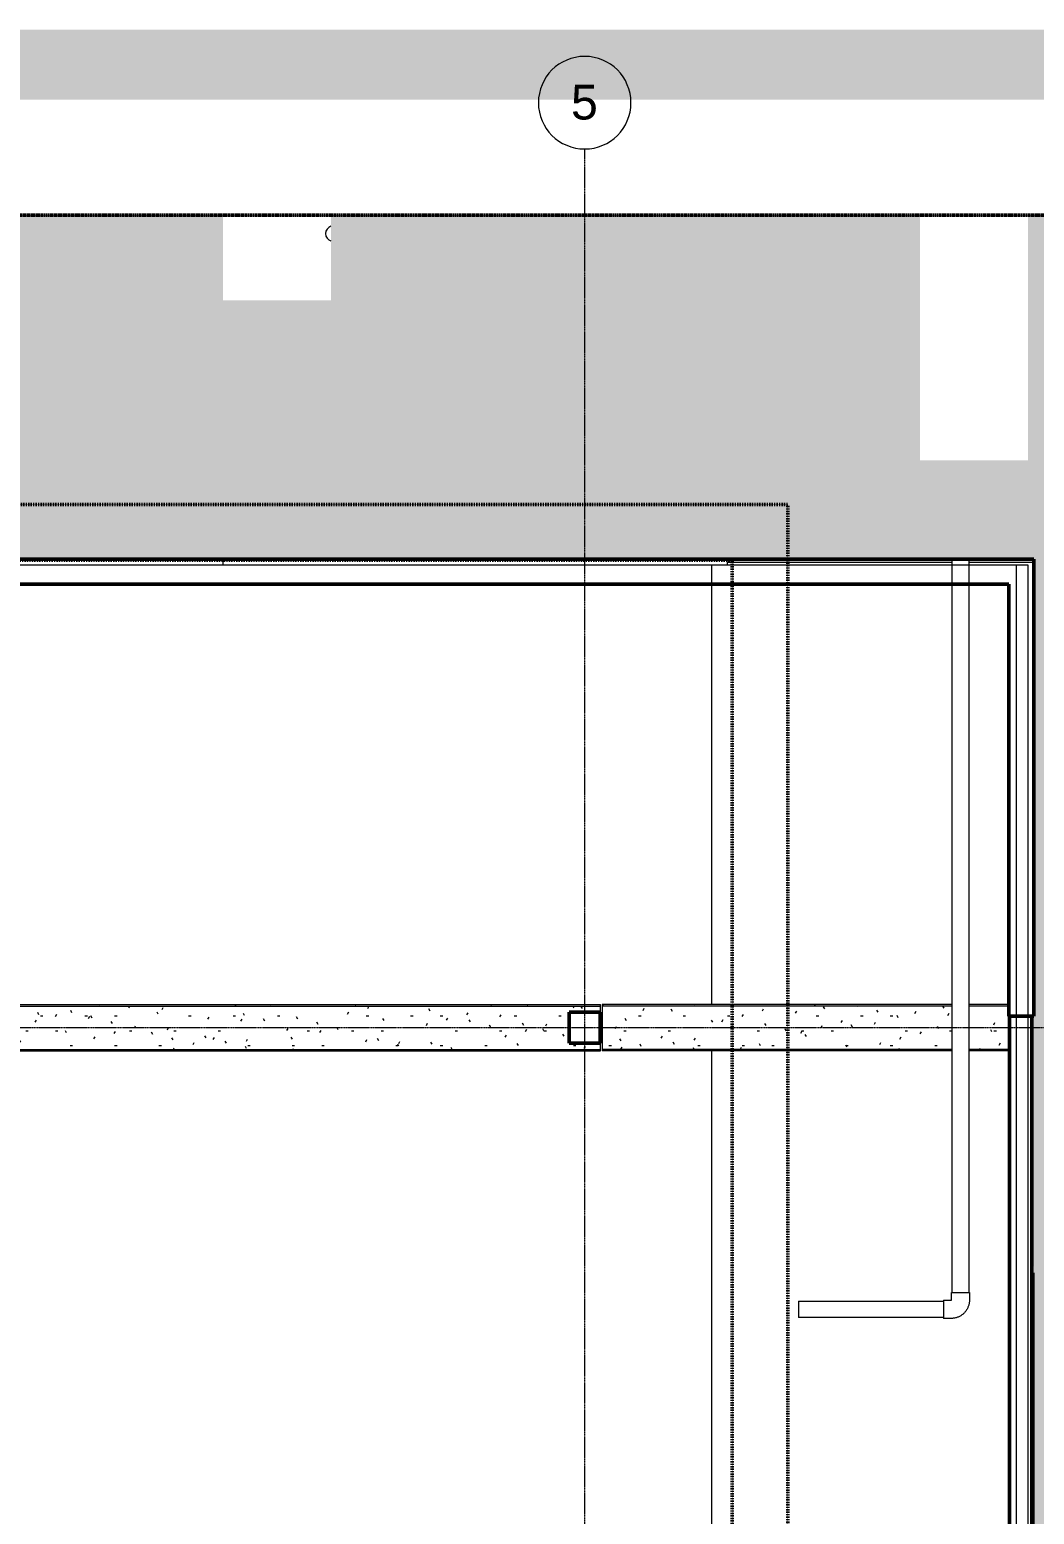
# Model space of a CAD drawing. Header units: inches. Extents: x -4235 to -464, y 9706 to 12365.
# Drawn here: x -2461 to -1940, y 11595 to 12365 of the extents above; entities that cross this region are included whole.
import ezdxf

# ---------------------------------------------------------------- set-up
doc = ezdxf.new("R2010")
doc.units = ezdxf.units.IN
doc.header["$MEASUREMENT"] = 0
for name, pattern in [('Dash 1_16_', [0.125, 0.0625, -0.0625]), ('Double Dash 3_8_', [1, 0.375, -0.125, 0.125, -0.125, 0.125, -0.125]), ('Grid Line 1_2_', [0.875, 0.5, -0.125, 0.125, -0.125])]:
    doc.linetypes.add(name, pattern=pattern)
for name, color, linetype, lineweight in [('0-1', 7, 'Continuous', 5), ('0-3', 7, 'Continuous', 9), ('A-FLOR-5', 192, 'Continuous', 9), ('A-WALL', 113, 'Continuous', 13), ('A-WALL-6', 113, 'Continuous', 9), ('C-PROP-LINE', 91, 'Double Dash 3_8_', 50), ('C-PROP-LINE-1', 91, 'Dash 1_16_', 50), ('C-TOPO-1', 9, 'Continuous', 9), ('E-LITE-EQPM', 33, 'Continuous', 9), ('P-PIPE-1', 7, 'Continuous', 9), ('P-PIPE-2', 254, 'Continuous', 9), ('S-BEAM', 12, 'Continuous', 9), ('S-BEAM-1', 9, 'Continuous', 9), ('S-COLS', 52, 'Continuous', 9), ('S-COLS-1', 52, 'Continuous', 50), ('S-FNDN-5', 32, 'Continuous', 50), ('S-FNDN-6', 32, 'Continuous', 9), ('S-GRID-1', 1, 'Grid Line 1_2_', 9), ('S-GRID-IDEN', 1, 'Continuous', 9)]:
    doc.layers.add(name, color=color, linetype=linetype, lineweight=lineweight)
doc.styles.add('Arial', font='arial.ttf', dxfattribs={"height": 18})
pattern_1 = [(0, (0, 0), (24, 24), [24, -24]), (0, (0, 9), (24, 24), [24, -24]), (0, (0, 18), (24, 24), [24, -24]), (90, (3, 21), (-24, 24), [24, -24]), (90, (12, 21), (-24, 24), [24, -24]), (90, (21, 21), (-24, 24), [24, -24])]

# ---------------------------------------------------------------- blocks, each defined once
blk = doc.blocks.new('CTR  - Topography_rvt-1-BACKGROUND - RCP - BASEMENT FLOOR')
at = {"layer": 'C-TOPO-1'}
h = blk.add_hatch(dxfattribs=at)
h.set_pattern_fill('FP_1', color=256, style=0, pattern_type=2)
h.set_pattern_definition(pattern_1)
h.paths.add_polyline_path([(-2626.02, 12328.59), (-552.82, 12328.59), (-552.82, 12364.84), (-4004.23, 12364.84), (-4004.23, 12328.59), (-2743.48, 12328.59)], flags=0)
h = blk.add_hatch(dxfattribs=at)
h.set_pattern_fill('FP_1', color=256, style=0, pattern_type=2)
h.set_pattern_definition(pattern_1)
h.paths.add_polyline_path([(-1126.56, 9706.2), (-501.03, 9706.2), (-501.03, 12268.83), (-1943.32, 12268.83), (-1943.32, 12141.44), (-1999.32, 12141.44), (-1999.32, 12268.83), (-2304.95, 12268.83), (-2304.95, 12224.44), (-2360.95, 12224.44), (-2360.95, 12268.83), (-2632.32, 12268.83), (-2632.32, 12224.44), (-2716.32, 12224.44), (-2716.32, 12268.83), (-3088.32, 12268.83), (-3088.32, 12224.44), (-3144.32, 12224.44), (-3144.32, 12268.83), (-3631.32, 12268.83), (-3631.32, 12224.44), (-3687.32, 12224.44), (-3687.32, 12268.83), (-3884.17, 12268.83), (-3905.01, 12267.01), (-3925.21, 12261.6), (-3944.17, 12252.76), (-3961.3, 12240.76), (-3976.09, 12225.97), (-3988.09, 12208.83), (-3996.93, 12189.88), (-4002.34, 12169.67), (-4004.17, 12148.83), (-4004.17, 12112.59), (-3902.72, 12112.59), (-3902.72, 11835.24), (-3832.32, 11835.24), (-3832.32, 12090.19), (-3144.32, 12090.19), (-3144.32, 12159.19), (-3088.32, 12159.19), (-3088.32, 12219.19), (-2716.32, 12219.19), (-2716.32, 12159.19), (-2632.32, 12159.19), (-2632.32, 12090.19), (-1940.32, 12090.19), (-1940.32, 12087.19), (-626.72, 12087.19), (-626.72, 9891.19), (-1055.4, 9891.19), (-1055.67, 9890.92), (-1109.44, 9835.81), (-1136.83, 9817.85), (-1154.94, 9809.4), (-1246.44, 9776.62), (-1265.55, 9776.62), (-1324.87, 9744.17), (-1349.58, 9737.55), (-1404.58, 9715.77), (-1455.99, 9712.98), (-1466.92, 9706.2), (-1144.14, 9706.2)], flags=0)
h = blk.add_hatch(dxfattribs=at)
h.set_pattern_fill('FP_1', color=256, style=0, pattern_type=2)
h.set_pattern_definition(pattern_1)
h.paths.add_polyline_path([(-1057.4, 9856.33), (-626.72, 9891.19), (-626.72, 12087.19), (-1941.32, 12087.19), (-1937.07, 10537.02), (-1935.35, 9936.58), (-1925.99, 9929.24), (-1846.5, 9922.82), (-1798.06, 9920.96), (-1709.92, 9904.04), (-1580.68, 9884.56), (-1569.7, 9883.82), (-1559.52, 9882.99), (-1556.33, 9881.39), (-1366, 9877.22), (-1335.3, 9878.49), (-1330.98, 9875.2), (-1100.32, 9857.87), (-1087.28, 9859.57)], flags=0)
blk = doc.blocks.new('Elbow - PVC - Sch 40 - Standard-V6-BACKGROUND - RCP - BASEMENT FLOOR')
at = {"layer": 'P-PIPE-1'}
for p, q in [((-1987.14, 11705.82), (-1983.14, 11705.82)), ((-1983.11, 11705.85), (-1983.11, 11709.85)), ((-1973.74, 11709.85), (-1973.74, 11705.85)), ((-1983.14, 11696.44), (-1987.14, 11696.44))]:
    blk.add_line(p, q, dxfattribs=at)
at = {"layer": 'P-PIPE-1', "flags": 128}
for points in [[(-1983.14, 11705.82), (-1983.14, 11705.82), (-1983.14, 11705.82), (-1983.14, 11705.82), (-1983.14, 11705.82), (-1983.14, 11705.82), (-1983.14, 11705.82), (-1983.14, 11705.82), (-1983.14, 11705.82), (-1983.13, 11705.82), (-1983.13, 11705.82), (-1983.13, 11705.82), (-1983.13, 11705.82), (-1983.13, 11705.82), (-1983.13, 11705.82), (-1983.13, 11705.82), (-1983.13, 11705.82), (-1983.13, 11705.82), (-1983.12, 11705.83), (-1983.12, 11705.83), (-1983.12, 11705.83)], [(-1983.12, 11705.83), (-1983.12, 11705.83), (-1983.12, 11705.83), (-1983.12, 11705.83), (-1983.12, 11705.83), (-1983.12, 11705.83), (-1983.12, 11705.83), (-1983.12, 11705.83), (-1983.12, 11705.83), (-1983.12, 11705.84), (-1983.12, 11705.84), (-1983.12, 11705.84), (-1983.12, 11705.84), (-1983.12, 11705.84), (-1983.12, 11705.84), (-1983.11, 11705.84), (-1983.11, 11705.84), (-1983.11, 11705.85), (-1983.11, 11705.85), (-1983.11, 11705.85), (-1983.11, 11705.85)], [(-1973.74, 11705.85), (-1973.75, 11705.47), (-1973.77, 11705.1), (-1973.81, 11704.72), (-1973.86, 11704.35), (-1973.93, 11703.98), (-1974.01, 11703.61), (-1974.11, 11703.25), (-1974.22, 11702.89), (-1974.34, 11702.53), (-1974.48, 11702.19), (-1974.64, 11701.84), (-1974.8, 11701.5), (-1974.98, 11701.17), (-1975.18, 11700.85), (-1975.38, 11700.54), (-1975.6, 11700.23), (-1975.83, 11699.93), (-1976.07, 11699.65), (-1976.33, 11699.37), (-1976.49, 11699.2)], [(-1976.49, 11699.2), (-1976.77, 11698.94), (-1977.05, 11698.69), (-1977.34, 11698.45), (-1977.64, 11698.22), (-1977.95, 11698.01), (-1978.27, 11697.81), (-1978.59, 11697.62), (-1978.92, 11697.44), (-1979.26, 11697.28), (-1979.61, 11697.13), (-1979.96, 11697), (-1980.32, 11696.88), (-1980.68, 11696.77), (-1981.04, 11696.68), (-1981.41, 11696.6), (-1981.78, 11696.54), (-1982.16, 11696.5), (-1982.53, 11696.46), (-1982.91, 11696.45), (-1983.14, 11696.44)]]:
    blk.add_lwpolyline(points, dxfattribs=at)
at = {"layer": 'P-PIPE-1'}
for centre, major_axis, start_param, end_param in [((-1987.14, 11701.13), (0, 4.69), 0.010416, 3.152008), ((-1978.43, 11709.85), (4.69, 0), 3.131177, 6.27277), ((-1978.43, 11709.85), (-4.69, 0), 5.900588, 6.27277), ((-1978.43, 11709.85), (4.69, 0), 0, 0.381958)]:
    blk.add_ellipse(centre, major_axis=major_axis, ratio=0.010416, start_param=start_param, end_param=end_param, dxfattribs=at)
blk = doc.blocks.new('CTR - 1st Phase - Common Walls_rvt-1-BACKGROUND - RCP - BASEMENT FLOOR')
at = {"layer": 'P-PIPE-1'}
for p, q in [((-1982.74, 11709.85), (-1982.74, 12077.19)), ((-1974.11, 12077.19), (-1974.11, 11709.85)), ((-2062.36, 11705.44), (-1987.14, 11705.44)), ((-1987.14, 11696.82), (-2062.36, 11696.82))]:
    blk.add_line(p, q, dxfattribs=at)
for centre, major_axis, start_param, end_param in [((-2062.36, 11701.13), (0, 4.31), 0, 1.570796), ((-1978.43, 11709.85), (4.31, 0), 3.141593, 4.712389), ((-1978.43, 11709.85), (4.31, 0), 4.712389, 6.283185), ((-2062.36, 11701.13), (0, 4.31), 1.570796, 3.141593)]:
    blk.add_ellipse(centre, major_axis=major_axis, ratio=0.010416, start_param=start_param, end_param=end_param, dxfattribs=at)
at = {"layer": 'P-PIPE-2'}
for p, q in [((-1982.74, 12077.19), (-1982.74, 12090.19)), ((-1974.11, 12090.19), (-1974.11, 12077.19))]:
    blk.add_line(p, q, dxfattribs=at)
at = {"layer": '0-3'}
blk.add_blockref('Elbow - PVC - Sch 40 - Standard-V6-BACKGROUND - RCP - BASEMENT FLOOR', (0, 0), dxfattribs=at)
blk = doc.blocks.new('Concrete-Rectangular-Column - ONE-1856735-BACKGROUND - RCP - BASEMENT FLOOR')
at = {"layer": 'S-COLS-1'}
for p, q in [((-8, 8), (8, 8)), ((-8, -8), (-8, 8)), ((8, 8), (8, -8)), ((8, -8), (-8, -8))]:
    blk.add_line(p, q, dxfattribs=at)
blk = doc.blocks.new('Pathway_Cooper_McGraw-Edison _BSC-BRC_Round - Pathway_Cooper_McGraw-Edison _BSC-BRC_Round-2028611-BACKGROUND - RCP - BASEMENT FLOOR')
at = {"layer": 'E-LITE-EQPM'}
for start, end in [(107.99316, 180), (180, 252.00684)]:
    blk.add_arc((0, 0), 4, start, end, dxfattribs=at)
blk = doc.blocks.new('Inverted Tee Beam - 24IT32-2543523-BACKGROUND - RCP - BASEMENT FLOOR')
at = {"layer": 'S-BEAM-1'}
h = blk.add_hatch(dxfattribs=at)
h.set_pattern_fill('FP_27', color=256, style=0, pattern_type=2)
h.set_pattern_definition([(180, (-2336.699, 5899.201), (-30.72, -5.431), [1.267, -21.773, 1.267, -21.773, -122.88]), (180, (-2336.699, 5899.201), (-30.72, -5.431), [-46.08, 1.267, -44.813, 1.267, -21.773, -53.76]), (180, (-2336.699, 5899.201), (-30.72, -5.431), [-115.2, 1.267, -14.093, 1.267, -37.133]), (309.232, (-2348.219, 5896.486), (19.350573, -12.838379), [1.002, -17.213, 1.002, -114.358]), (309.232, (-2348.219, 5896.486), (19.350573, -12.838379), [-19.217, -17.213, 1.002, -35.428, -60.716]), (309.232, (-2348.219, 5896.486), (19.350573, -12.838379), [-72.859, 1.002, -17.213, 1.002, -41.499]), (309.232, (-2348.219, 5896.486), (19.350573, -12.838379), [-92.075, -11.141, 1.002, -29.356]), (50.768, (-2352.059, 5885.625), (11.3700044, 24.785848), [1.002, -17.213, 1.002, -114.358]), (50.768, (-2352.059, 5885.625), (11.3700044, 24.785848), [-19.217, -17.213, 1.002, -35.428, -60.716]), (50.768, (-2352.059, 5885.625), (11.3700044, 24.785848), [-72.859, 1.002, -17.213, 1.002, -41.499]), (50.768, (-2352.059, 5885.625), (11.3700044, 24.785848), [-92.075, -11.141, 1.002, -29.356])])
h.paths.add_polyline_path([(-171.56, 12), (-171.56, 11.21), (162.48, 11.21), (162.48, 12), (-41.71, 12)], flags=0)
h = blk.add_hatch(dxfattribs=at)
h.set_pattern_fill('FP_28', color=256, style=0, pattern_type=2)
h.set_pattern_definition([(180, (-2336.699, 11847.189), (-30.72, -7.68), [1.267, -21.773, 1.267, -21.773, -122.88]), (180, (-2336.699, 11847.189), (-30.72, -7.68), [-46.08, 1.267, -44.813, 1.267, -21.773, -53.76]), (180, (-2336.699, 11847.189), (-30.72, -7.68), [-115.2, 1.267, -14.093, 1.267, -37.133]), (300, (-2348.219, 11843.349), (22.011075, -22.7643004), [1.267, -21.773, 1.267, -21.773, -122.88]), (300, (-2348.219, 11843.349), (22.011075, -22.7643004), [-46.08, 1.267, -44.813, 1.267, -21.773, -53.76]), (300, (-2348.219, 11843.349), (22.011075, -22.7643004), [-115.2, 1.267, -14.093, 1.267, -37.133]), (60, (-2352.059, 11827.989), (8.708925, 30.4443004), [1.267, -21.773, 1.267, -21.773, -122.88]), (60, (-2352.059, 11827.989), (8.708925, 30.4443004), [-46.08, 1.267, -44.813, 1.267, -21.773, -53.76]), (60, (-2352.059, 11827.989), (8.708925, 30.4443004), [-115.2, 1.267, -14.093, 1.267, -37.133])])
h.paths.add_polyline_path([(-171.38, 11.21), (-171.56, 11.21), (-171.56, -11.21), (162.48, -11.21), (162.48, -8), (155.62, -8), (155.62, 8), (162.48, 8), (162.48, 11.21), (-155.38, 11.21)], flags=0)
h.paths.add_polyline_path([(-155.38, 8), (-155.38, -8), (-171.38, -8), (-171.38, 8)], flags=0)
h = blk.add_hatch(dxfattribs=at)
h.set_pattern_fill('FP_29', color=256, style=0, pattern_type=2)
h.set_pattern_definition([(180, (-2336.699, 5947.988), (-30.72, -5.431), [1.267, -21.773, 1.267, -21.773, -122.88]), (180, (-2336.699, 5947.988), (-30.72, -5.431), [-46.08, 1.267, -44.813, 1.267, -21.773, -53.76]), (180, (-2336.699, 5947.988), (-30.72, -5.431), [-115.2, 1.267, -14.093, 1.267, -37.133]), (309.232, (-2348.219, 5945.273), (19.350573, -12.838379), [1.002, -17.213, 1.002, -114.358]), (309.232, (-2348.219, 5945.273), (19.350573, -12.838379), [-19.217, -17.213, 1.002, -35.428, -60.716]), (309.232, (-2348.219, 5945.273), (19.350573, -12.838379), [-72.859, 1.002, -17.213, 1.002, -41.499]), (309.232, (-2348.219, 5945.273), (19.350573, -12.838379), [-92.075, -11.141, 1.002, -29.356]), (50.768, (-2352.059, 5934.412), (11.3700044, 24.785848), [1.002, -17.213, 1.002, -114.358]), (50.768, (-2352.059, 5934.412), (11.3700044, 24.785848), [-19.217, -17.213, 1.002, -35.428, -60.716]), (50.768, (-2352.059, 5934.412), (11.3700044, 24.785848), [-72.859, 1.002, -17.213, 1.002, -41.499]), (50.768, (-2352.059, 5934.412), (11.3700044, 24.785848), [-92.075, -11.141, 1.002, -29.356])])
h.paths.add_polyline_path([(-171.56, -11.21), (-171.56, -12), (162.48, -12), (162.48, -11.21), (-41.71, -11.21)], flags=0)
at = {"layer": 'S-BEAM'}
for p, q in [((-171.56, 12), (-171.56, 11.21)), ((162.48, 12), (-171.56, 12)), ((-171.56, 11.21), (-171.56, -11.21)), ((162.48, 11.21), (-171.56, 11.21)), ((162.48, 11.21), (162.48, 12)), ((162.48, 8), (162.48, 11.21)), ((-171.56, -11.21), (-171.56, -12)), ((162.48, -11.21), (-171.56, -11.21)), ((162.48, -12), (-171.56, -12)), ((162.48, -11.21), (162.48, -8)), ((162.48, -12), (162.48, -11.21))]:
    blk.add_line(p, q, dxfattribs=at)
blk = doc.blocks.new('Beam 2 Levels - _A_-2867150-BACKGROUND - RCP - BASEMENT FLOOR')
at = {"layer": 'S-BEAM-1'}
h = blk.add_hatch(dxfattribs=at)
h.set_pattern_fill('FP_48', color=256, style=0, pattern_type=2)
h.set_pattern_definition([(0, (2063.262, -5939.988), (30.72, 5.431), [1.267, -21.773, 1.267, -21.773, -122.88]), (0, (2063.262, -5939.988), (30.72, 5.431), [-46.08, 1.267, -44.813, 1.267, -21.773, -53.76]), (0, (2063.262, -5939.988), (30.72, 5.431), [-115.2, 1.267, -14.093, 1.267, -37.133]), (129.232, (2074.782, -5937.273), (-19.350573, 12.838379), [1.002, -17.213, 1.002, -114.358]), (129.232, (2074.782, -5937.273), (-19.350573, 12.838379), [-19.217, -17.213, 1.002, -35.428, -60.716]), (129.232, (2074.782, -5937.273), (-19.350573, 12.838379), [-72.859, 1.002, -17.213, 1.002, -41.499]), (129.232, (2074.782, -5937.273), (-19.350573, 12.838379), [-92.075, -11.141, 1.002, -29.356]), (230.768, (2078.622, -5926.412), (-11.3700044, -24.785848), [1.002, -17.213, 1.002, -114.358]), (230.768, (2078.622, -5926.412), (-11.3700044, -24.785848), [-19.217, -17.213, 1.002, -35.428, -60.716]), (230.768, (2078.622, -5926.412), (-11.3700044, -24.785848), [-72.859, 1.002, -17.213, 1.002, -41.499]), (230.768, (2078.622, -5926.412), (-11.3700044, -24.785848), [-92.075, -11.141, 1.002, -29.356])])
h.paths.add_polyline_path([(109.94, 11.21), (110.53, 11.21), (110.53, 12), (89.15, 12), (89.15, 11.21), (104.64, 11.21)], flags=0)
h.paths.add_polyline_path([(80.52, 11.21), (80.52, 12), (-101.05, 12), (-101.05, 11.21), (-7.49, 11.21)], flags=0)
h = blk.add_hatch(dxfattribs=at)
h.set_pattern_fill('FP_49', color=256, style=0, pattern_type=2)
h.set_pattern_definition([(0, (2063.262, -11847.189), (30.72, 7.68), [1.267, -21.773, 1.267, -21.773, -122.88]), (0, (2063.262, -11847.189), (30.72, 7.68), [-46.08, 1.267, -44.813, 1.267, -21.773, -53.76]), (0, (2063.262, -11847.189), (30.72, 7.68), [-115.2, 1.267, -14.093, 1.267, -37.133]), (120, (2074.782, -11843.349), (-22.011075, 22.7643004), [1.267, -21.773, 1.267, -21.773, -122.88]), (120, (2074.782, -11843.349), (-22.011075, 22.7643004), [-46.08, 1.267, -44.813, 1.267, -21.773, -53.76]), (120, (2074.782, -11843.349), (-22.011075, 22.7643004), [-115.2, 1.267, -14.093, 1.267, -37.133]), (240, (2078.622, -11827.989), (-8.708925, -30.4443004), [1.267, -21.773, 1.267, -21.773, -122.88]), (240, (2078.622, -11827.989), (-8.708925, -30.4443004), [-46.08, 1.267, -44.813, 1.267, -21.773, -53.76]), (240, (2078.622, -11827.989), (-8.708925, -30.4443004), [-115.2, 1.267, -14.093, 1.267, -37.133])])
h.paths.add_polyline_path([(110.53, -11.21), (110.53, 11.21), (89.15, 11.21), (89.15, -11.21), (110.31, -11.21)], flags=0)
h.paths.add_polyline_path([(80.52, -11.21), (80.52, 11.21), (-101.05, 11.21), (-101.05, -11.21), (-7.49, -11.21)], flags=0)
h = blk.add_hatch(dxfattribs=at)
h.set_pattern_fill('FP_50', color=256, style=0, pattern_type=2)
h.set_pattern_definition([(0, (2063.262, -5907.201), (30.72, 5.431), [1.267, -21.773, 1.267, -21.773, -122.88]), (0, (2063.262, -5907.201), (30.72, 5.431), [-46.08, 1.267, -44.813, 1.267, -21.773, -53.76]), (0, (2063.262, -5907.201), (30.72, 5.431), [-115.2, 1.267, -14.093, 1.267, -37.133]), (129.232, (2074.782, -5904.486), (-19.350573, 12.838379), [1.002, -17.213, 1.002, -114.358]), (129.232, (2074.782, -5904.486), (-19.350573, 12.838379), [-19.217, -17.213, 1.002, -35.428, -60.716]), (129.232, (2074.782, -5904.486), (-19.350573, 12.838379), [-72.859, 1.002, -17.213, 1.002, -41.499]), (129.232, (2074.782, -5904.486), (-19.350573, 12.838379), [-92.075, -11.141, 1.002, -29.356]), (230.768, (2078.622, -5893.625), (-11.3700044, -24.785848), [1.002, -17.213, 1.002, -114.358]), (230.768, (2078.622, -5893.625), (-11.3700044, -24.785848), [-19.217, -17.213, 1.002, -35.428, -60.716]), (230.768, (2078.622, -5893.625), (-11.3700044, -24.785848), [-72.859, 1.002, -17.213, 1.002, -41.499]), (230.768, (2078.622, -5893.625), (-11.3700044, -24.785848), [-92.075, -11.141, 1.002, -29.356])])
h.paths.add_polyline_path([(110.31, -12), (110.53, -12), (110.53, -11.21), (89.15, -11.21), (89.15, -12), (104.64, -12)], flags=0)
h.paths.add_polyline_path([(80.52, -12), (80.52, -11.21), (-101.05, -11.21), (-101.05, -12), (-7.49, -12)], flags=0)
at = {"layer": 'S-BEAM'}
for p, q in [((-101.05, 12), (-101.05, 11.21)), ((80.52, 12), (-101.05, 12)), ((-101.05, 11.21), (-101.05, -11.21)), ((80.52, 11.21), (-101.05, 11.21)), ((109.94, 12), (89.15, 12)), ((109.94, 11.21), (89.15, 11.21)), ((110.53, 12), (109.94, 12)), ((110.53, 11.21), (109.94, 11.21)), ((110.53, 12), (110.53, 11.21)), ((110.53, 11.21), (110.53, -11.21)), ((-101.05, -11.21), (-101.05, -12)), ((80.52, -11.21), (-101.05, -11.21)), ((80.52, -12), (-101.05, -12)), ((110.31, -11.21), (89.15, -11.21)), ((110.31, -12), (89.15, -12)), ((110.53, -11.21), (110.31, -11.21)), ((110.53, -12), (110.31, -12)), ((110.53, -11.21), (110.53, -12))]:
    blk.add_line(p, q, dxfattribs=at)
blk = doc.blocks.new('Family - ___-1878357-BACKGROUND - RCP - BASEMENT FLOOR')
at = {"layer": 'C-PROP-LINE'}
blk.add_line((-3989.61, 12268.69), (-629.56, 12268.69), dxfattribs=at)
blk = doc.blocks.new('Family - ___-2835860-BACKGROUND - RCP - BASEMENT FLOOR')
at = {"layer": 'C-PROP-LINE-1'}
for p, q in [((-2067.92, 12118.59), (-2523.72, 12118.59)), ((-2067.92, 11247.39), (-2067.92, 12118.59))]:
    blk.add_line(p, q, dxfattribs=at)
blk = doc.blocks.new('Family - ___-2835903-BACKGROUND - RCP - BASEMENT FLOOR')
at = {"layer": 'C-PROP-LINE-1'}
for p, q in [((-2096.82, 12089.69), (-3831.82, 12089.69)), ((-2096.82, 11276.29), (-2096.82, 12089.69))]:
    blk.add_line(p, q, dxfattribs=at)
blk = doc.blocks.new('Family - ___-2835932-BACKGROUND - RCP - BASEMENT FLOOR')
at = {"layer": 'C-PROP-LINE-1'}
for p, q in [((-2067.92, 12118.59), (-3860.72, 12118.59)), ((-2067.92, 11247.39), (-2067.92, 12118.59))]:
    blk.add_line(p, q, dxfattribs=at)
blk = doc.blocks.new('Grid - Grid Head - Circle-50561-BACKGROUND - RCP - BASEMENT FLOOR')
at = {"layer": 'S-GRID-IDEN'}
for start, end in [(360, 180), (180, 360)]:
    blk.add_arc((0, 0), 0.25, start, end, dxfattribs=at)

msp = doc.modelspace()

# ---------------------------------------------------------------- linework, layer by layer
at = {"layer": 'A-FLOR-5'}
for p, q in [((-2107.32, 11859.19), (-2107.32, 12087.19)), ((-2099.32, 12087.19), (-2099.32, 12088.69)), ((-2099.32, 12088.69), (-1982.73, 12088.69)), ((-1974.11, 12088.69), (-1940.32, 12088.69)), ((-2107.32, 11547.19), (-2107.32, 11835.19)), ((-1940.32, 11720.15), (-1940.32, 10173.19))]:
    msp.add_line(p, q, dxfattribs=at)
at = {"layer": 'A-WALL'}
for p, q in [((-1943.32, 12087.19), (-2632.32, 12087.19)), ((-1943.32, 9888.19), (-1943.32, 12087.19))]:
    msp.add_line(p, q, dxfattribs=at)
at = {"layer": 'A-WALL-6'}
for p, q in [((-2098.7, 12089.69), (-2096.82, 12089.69)), ((-2096.82, 12089.69), (-2096.82, 12088.69))]:
    msp.add_line(p, q, dxfattribs=at)
at = {"layer": 'S-FNDN-5'}
for p, q in [((-2632.32, 12090.19), (-1940.32, 12090.19)), ((-1940.32, 12090.19), (-1940.32, 11853.19)), ((-1953.32, 12077.19), (-2694.32, 12077.19)), ((-1953.32, 11853.19), (-1953.32, 12077.19)), ((-1940.32, 11853.19), (-1953.32, 11853.19)), ((-1952.95, 11565.19), (-1952.95, 11853.19)), ((-1941.32, 11853.19), (-1941.32, 11565.19))]:
    msp.add_line(p, q, dxfattribs=at)
at = {"layer": 'S-FNDN-6'}
for p, q in [((-2360.95, 12090.19), (-2360.95, 12087.19)), ((-2098.7, 12088.69), (-2098.7, 12090.19)), ((-1949.32, 11157.19), (-1949.32, 12087.19))]:
    msp.add_line(p, q, dxfattribs=at)
at = {"layer": 'S-GRID-1'}
for p, q in [((-2173.32, 9836.18), (-2173.32, 12302.98)), ((-464.45, 11847.19), (-4185.7, 11847.19))]:
    msp.add_line(p, q, dxfattribs=at)

# ---------------------------------------------------------------- block references
at = {"layer": '0-1'}
for name in ['CTR  - Topography_rvt-1-BACKGROUND - RCP - BASEMENT FLOOR', 'CTR - 1st Phase - Common Walls_rvt-1-BACKGROUND - RCP - BASEMENT FLOOR']:
    msp.add_blockref(name, (0, 0), dxfattribs=at)
at = {"layer": 'C-PROP-LINE'}
msp.add_blockref('Family - ___-1878357-BACKGROUND - RCP - BASEMENT FLOOR', (0, 0), dxfattribs=at)
at = {"layer": 'C-PROP-LINE-1'}
for name in ['Family - ___-2835860-BACKGROUND - RCP - BASEMENT FLOOR', 'Family - ___-2835932-BACKGROUND - RCP - BASEMENT FLOOR', 'Family - ___-2835903-BACKGROUND - RCP - BASEMENT FLOOR']:
    msp.add_blockref(name, (0, 0), dxfattribs=at)
at = {"layer": 'E-LITE-EQPM'}
msp.add_blockref('Pathway_Cooper_McGraw-Edison _BSC-BRC_Round - Pathway_Cooper_McGraw-Edison _BSC-BRC_Round-2028611-BACKGROUND - RCP - BASEMENT FLOOR', (-2303.72, 12259.08), dxfattribs=at)
at = {"layer": 'S-BEAM', "rotation": 180}
msp.add_blockref('Inverted Tee Beam - 24IT32-2543523-BACKGROUND - RCP - BASEMENT FLOOR', (-2336.7, 11847.19), dxfattribs=at)
at = {"layer": 'S-BEAM'}
msp.add_blockref('Beam 2 Levels - _A_-2867150-BACKGROUND - RCP - BASEMENT FLOOR', (-2063.26, 11847.19), dxfattribs=at)
at = {"layer": 'S-COLS'}
msp.add_blockref('Concrete-Rectangular-Column - ONE-1856735-BACKGROUND - RCP - BASEMENT FLOOR', (-2173.32, 11847.19), dxfattribs=at)
at = {"layer": 'S-GRID-IDEN', "xscale": 95.99999999999994, "yscale": 95.99999999999994, "zscale": 95.99999999999994}
msp.add_blockref('Grid - Grid Head - Circle-50561-BACKGROUND - RCP - BASEMENT FLOOR', (-2173.32, 12326.98), dxfattribs=at)

# ---------------------------------------------------------------- texts
at = {"layer": 'S-GRID-IDEN', "insert": (-2180.45, 12336.27), "char_height": 18, "width": 16.968, "attachment_point": 1, "style": 'Arial'}
msp.add_mtext('5', dxfattribs=at)

doc.saveas('drawing.dxf')
